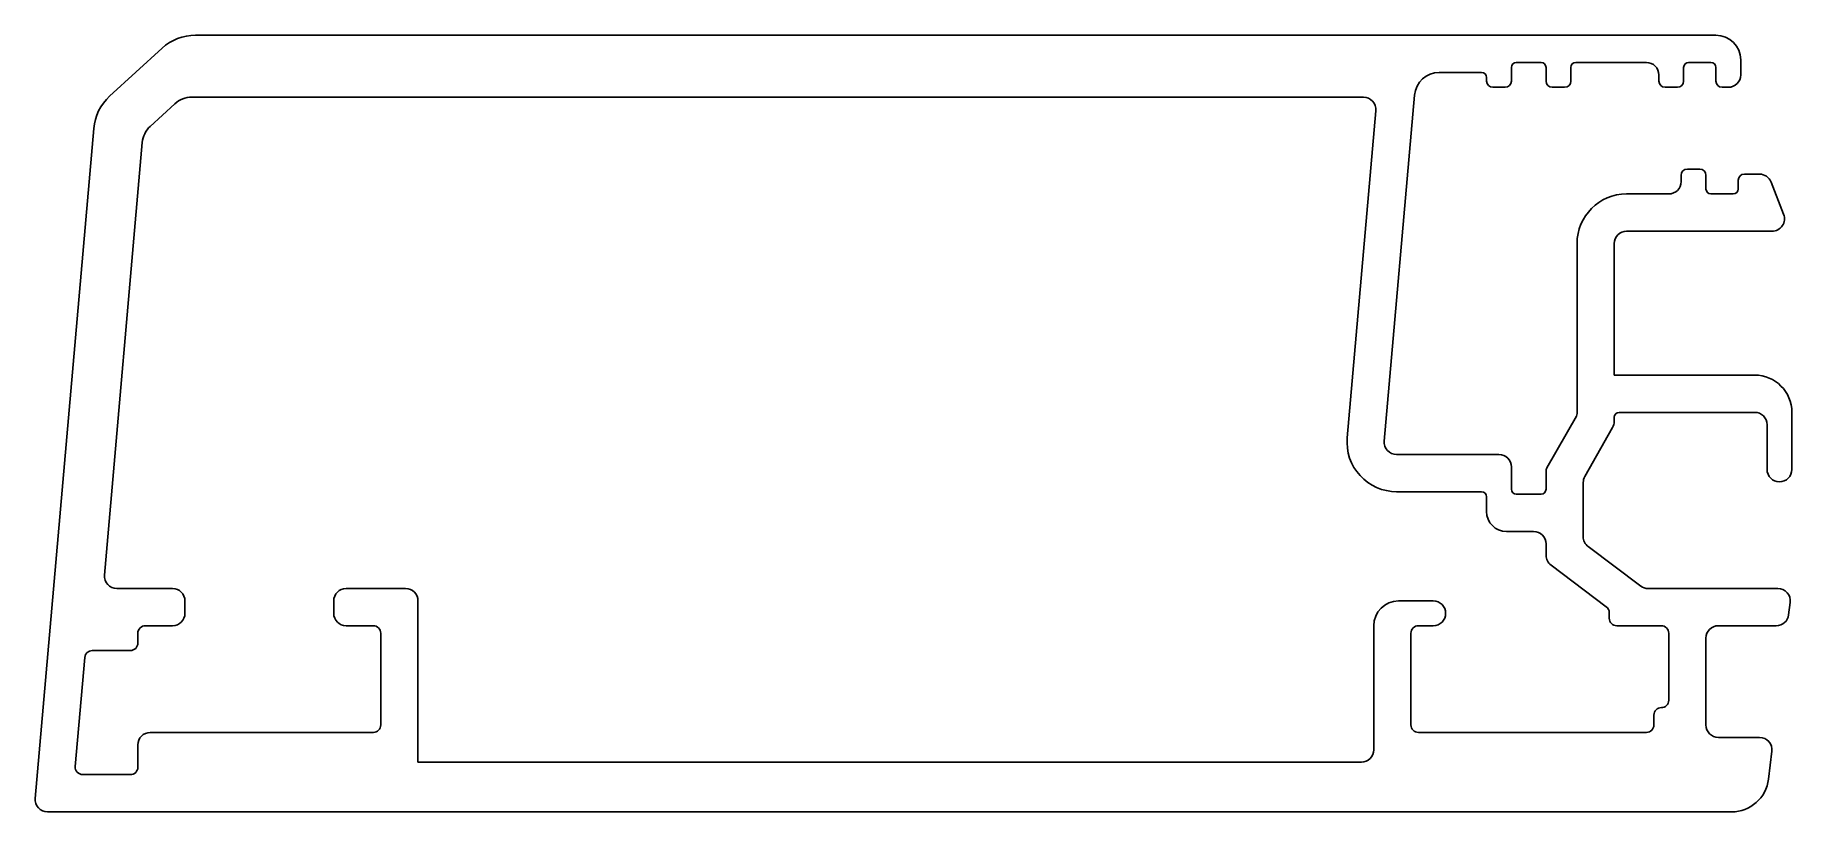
# Model space of a CAD drawing. Extents: x 2.4 to 73.2, y 2.1 to 33.4.
import ezdxf

# ---------------------------------------------------------------- set-up
doc = ezdxf.new("R2010")
doc.units = 0
doc.layers.get('0').update_dxf_attribs({"linetype": 'CONTINUOUS'})

msp = doc.modelspace()

# ---------------------------------------------------------------- linework, layer by layer
for p, q in [((8.831, 33.354), (70.153, 33.354)), ((5.365, 30.891), (7.479, 32.829)), ((61.903, 32.054), (61.903, 31.504)), ((63.103, 32.254), (62.103, 32.254)), ((63.303, 31.504), (63.303, 32.054)), ((64.303, 32.054), (64.303, 31.504)), ((67.353, 32.254), (64.503, 32.254)), ((68.853, 32.054), (68.853, 31.504)), ((69.953, 32.254), (69.053, 32.254)), ((70.153, 31.504), (70.153, 32.054)), ((71.153, 32.354), (71.153, 31.754)), ((60.703, 31.854), (58.993, 31.854)), ((60.903, 31.504), (60.903, 31.654)), ((61.653, 31.254), (61.153, 31.254)), ((64.053, 31.254), (63.553, 31.254)), ((67.853, 31.504), (67.853, 31.754)), ((68.603, 31.254), (68.103, 31.254)), ((70.653, 31.254), (70.403, 31.254)), ((7.998, 30.591), (7.003, 29.679)), ((55.938, 30.854), (8.674, 30.854)), ((57.997, 30.941), (56.777, 16.998)), ((55.283, 17.128), (56.436, 30.31)), ((2.362, 2.598), (4.724, 29.591)), ((6.682, 29.029), (5.157, 11.598)), ((68.753, 27.454), (68.753, 27.704)), ((69.003, 27.954), (69.503, 27.954)), ((69.753, 27.704), (69.753, 27.154)), ((71.303, 27.754), (71.912, 27.754)), ((66.553, 26.954), (68.253, 26.954)), ((69.953, 26.954), (70.853, 26.954)), ((71.053, 27.154), (71.053, 27.504)), ((72.377, 27.436), (72.886, 26.136)), ((64.553, 18.104), (64.553, 24.954)), ((66.053, 24.954), (66.053, 19.654)), ((72.42, 25.454), (66.553, 25.454)), ((66.053, 19.654), (71.718, 19.654)), ((63.336, 15.911), (64.527, 18.005)), ((66.053, 17.954), (66.053, 17.786)), ((71.718, 18.154), (66.253, 18.154)), ((73.218, 18.154), (73.218, 15.854)), ((65.987, 17.539), (64.868, 15.572)), ((72.218, 15.854), (72.218, 17.654)), ((57.275, 16.454), (61.403, 16.454)), ((61.903, 15.954), (61.903, 15.054)), ((63.303, 15.054), (63.303, 15.788)), ((60.703, 14.954), (57.275, 14.954)), ((64.803, 15.325), (64.803, 13.141)), ((60.903, 14.154), (60.903, 14.754)), ((62.103, 14.854), (63.103, 14.854)), ((62.803, 13.354), (61.703, 13.354)), ((63.303, 12.391), (63.303, 12.854)), ((65.003, 12.741), (67.12, 11.154)), ((65.733, 10.319), (63.503, 11.991)), ((5.655, 11.054), (7.903, 11.054)), ((14.903, 11.054), (17.303, 11.054)), ((67.42, 11.054), (72.653, 11.054)), ((8.403, 10.554), (8.403, 10.054)), ((14.403, 10.054), (14.403, 10.554)), ((17.803, 10.554), (17.803, 4.054)), ((57.353, 10.554), (58.753, 10.554)), ((65.853, 9.854), (65.853, 10.079)), ((73.149, 10.493), (73.088, 9.993)), ((6.503, 9.254), (6.503, 8.854)), ((7.903, 9.554), (6.803, 9.554)), ((16.003, 9.554), (14.903, 9.554)), ((16.303, 5.554), (16.303, 9.254)), ((56.353, 4.554), (56.353, 9.554)), ((57.853, 9.254), (57.853, 5.554)), ((58.753, 9.554), (58.153, 9.554)), ((67.953, 9.554), (66.153, 9.554)), ((68.253, 6.554), (68.253, 9.254)), ((72.591, 9.554), (70.253, 9.554)), ((6.203, 8.554), (4.664, 8.554)), ((69.753, 9.054), (69.753, 5.554)), ((4.365, 8.28), (3.98, 3.88)), ((67.653, 5.554), (67.653, 5.954)), ((7.003, 5.254), (16.003, 5.254)), ((58.153, 5.254), (67.353, 5.254)), ((70.253, 5.054), (71.916, 5.054)), ((6.503, 3.854), (6.503, 4.754)), ((72.412, 4.493), (72.275, 3.371)), ((4.279, 3.554), (6.203, 3.554)), ((17.803, 4.054), (55.853, 4.054)), ((70.786, 2.054), (2.86, 2.054))]:
    msp.add_line(p, q)
for centre, radius, start, end in [((8.831, 31.354), 2, 90, 132.5), ((70.153, 32.354), 1, 360, 90), ((62.103, 32.054), 0.2, 90, 180), ((63.103, 32.054), 0.2, 0, 90), ((64.503, 32.054), 0.2, 90, 180), ((67.353, 31.754), 0.5, 0, 90), ((69.053, 32.054), 0.2, 90, 180), ((69.953, 32.054), 0.2, 0, 90), ((58.993, 30.854), 1, 90, 175), ((60.703, 31.654), 0.2, 0, 90), ((61.153, 31.504), 0.25, 180, 270), ((61.653, 31.504), 0.25, 270, 0), ((63.553, 31.504), 0.25, 180, 270), ((64.053, 31.504), 0.25, 270, 0), ((68.103, 31.504), 0.25, 180, 270), ((68.603, 31.504), 0.25, 270, 0), ((70.403, 31.504), 0.25, 180, 270), ((70.653, 31.754), 0.5, 270, 0), ((6.716, 29.416), 2, 132.5, 175), ((8.674, 29.854), 1, 90, 132.5), ((55.938, 30.354), 0.5, 355, 90), ((7.678, 28.942), 1, 132.5, 175), ((69.003, 27.704), 0.25, 90, 180), ((69.503, 27.704), 0.25, 360, 90), ((71.303, 27.504), 0.25, 90, 180), ((71.912, 27.254), 0.5, 21.37062, 90), ((66.553, 24.954), 2, 90, 180), ((68.253, 27.454), 0.5, 270, 0), ((69.953, 27.154), 0.2, 180, 270), ((70.853, 27.154), 0.2, 270, 0), ((72.42, 25.954), 0.5, 270, 21.37062), ((66.553, 24.954), 0.5, 90, 180), ((71.718, 18.154), 1.5, 0, 90), ((64.353, 18.104), 0.2, 330.3605, 0), ((65.553, 17.786), 0.5, 330.3605, 0), ((66.253, 17.954), 0.2, 90, 180), ((71.718, 17.654), 0.5, 0, 90), ((57.275, 16.954), 2, 175, 270), ((57.275, 16.954), 0.5, 175, 270), ((61.403, 15.954), 0.5, 360, 90), ((63.553, 15.788), 0.25, 150.3605, 180), ((72.718, 15.854), 0.5, 180, 0), ((60.703, 14.754), 0.2, 360, 90), ((62.103, 15.054), 0.2, 180, 270), ((63.103, 15.054), 0.2, 270, 0), ((65.303, 15.325), 0.5, 150.3605, 180), ((61.703, 14.154), 0.8, 180, 270), ((62.803, 12.854), 0.5, 360, 90), ((65.303, 13.141), 0.5, 180, 233.1301), ((63.803, 12.391), 0.5, 180, 233.1301), ((5.655, 11.554), 0.5, 175, 270), ((7.903, 10.554), 0.5, 0, 90), ((14.903, 10.554), 0.5, 90, 180), ((17.303, 10.554), 0.5, 0, 90), ((67.42, 11.554), 0.5, 233.1301, 270), ((72.653, 10.554), 0.5, 353, 90), ((7.903, 10.054), 0.5, 270, 0), ((14.903, 10.054), 0.5, 180, 270), ((57.353, 9.554), 1, 90, 180), ((58.753, 10.054), 0.5, 270, 90), ((65.553, 10.079), 0.3, 0, 53.1301), ((72.591, 10.054), 0.5, 270, 353), ((6.803, 9.254), 0.3, 90, 180), ((16.003, 9.254), 0.3, 0, 90), ((58.153, 9.254), 0.3, 90, 180), ((66.153, 9.854), 0.3, 180, 270), ((67.953, 9.254), 0.3, 360, 90), ((70.253, 9.054), 0.5, 90, 180), ((4.664, 8.254), 0.3, 90, 175), ((6.203, 8.854), 0.3, 270, 0), ((67.953, 6.554), 0.3, 270, 0), ((67.953, 5.954), 0.3, 90, 180), ((7.003, 4.754), 0.5, 90, 180), ((16.003, 5.554), 0.3, 270, 0), ((58.153, 5.554), 0.3, 180, 270), ((67.353, 5.554), 0.3, 270, 0), ((70.253, 5.554), 0.5, 180, 270), ((71.916, 4.554), 0.5, 353, 90), ((55.853, 4.554), 0.5, 270, 0), ((4.279, 3.854), 0.3, 175, 270), ((6.203, 3.854), 0.3, 270, 0), ((70.786, 3.554), 1.5, 270, 353), ((2.86, 2.554), 0.5, 175, 270)]:
    msp.add_arc(centre, radius, start, end)

doc.saveas('drawing.dxf')
